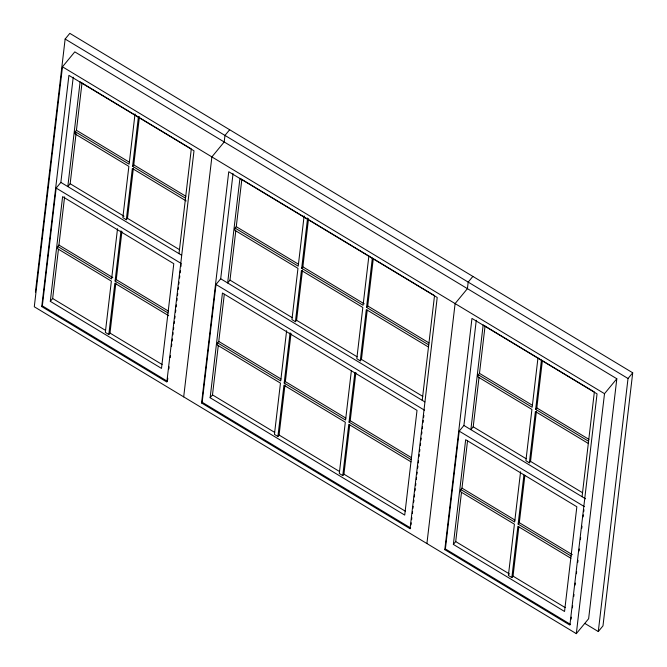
<?xml version="1.0" encoding="UTF-8"?>
<svg xmlns="http://www.w3.org/2000/svg" width="667" height="667" viewBox="0 0 667 667"><rect width="100%" height="100%" fill="white"/><g stroke="black" fill="none" stroke-linecap="round" stroke-linejoin="round"><path stroke-width="1" d="M35.409 292.088L65.141 39.036L69.827 33.35L632.716 372.803L602.985 625.854L598.291 631.549L584.976 623.512M62.473 66.808L34.284 306.77L576.321 633.65L588.636 618.718L616.825 378.756L74.796 51.868L62.473 66.808L604.51 393.688L576.321 633.65M41.746 306.595L68.909 75.363L193.997 150.792L166.833 382.033L41.746 306.595L42.338 305.886L56.17 188.086L60.864 182.391L73.22 77.205M50.308 301.351L62.606 196.64L173.795 263.69L161.497 368.401L50.308 301.351L52.66 298.508L58.438 249.291M64.599 196.873L58.938 245.056L57.762 246.482L57.504 248.658L111.364 281.14L105.336 332.408L108.813 334.5L109.988 333.075L115.891 282.841M81.983 83.133L76.438 130.298L75.263 131.716L75.012 133.9L128.864 166.375L122.845 217.642L126.321 219.735L127.489 218.317L133.392 168.076M178.998 253.635L191.304 148.924L80.115 81.874L67.817 186.585L70.16 183.742L76.063 133.5M117.517 228.723L111.614 278.956L57.762 246.482M108.813 334.5L114.832 283.233L168.693 315.716M168.067 312.998L115.091 281.057L120.994 230.815M135.026 113.957L129.123 164.199L75.263 131.716M115.091 281.057L116.266 279.631L121.928 231.441M126.321 219.735L132.341 168.476L186.193 200.95M185.568 198.241L132.6 166.291L138.377 117.075M132.6 166.291L133.767 164.866L139.428 116.683M167.542 380.282L167.784 378.214M168.876 368.918L169.118 366.85M170.21 357.554L170.452 355.486M171.544 346.181L171.794 344.122M172.153 341.02L172.394 338.953M172.886 334.817L173.128 332.75M173.487 329.648L173.737 327.589M174.22 323.453L174.462 321.386M174.829 318.284L175.071 316.216M175.554 312.089L175.796 310.022M176.163 306.92L176.405 304.852M176.888 300.717L177.13 298.649M177.497 295.556L177.739 293.488M178.222 289.353L178.464 287.285M178.831 284.184L179.073 282.116M179.556 277.989L179.798 275.921M180.165 272.82L180.407 270.752M180.899 266.617L181.141 264.549M183.692 396.873L211.881 156.912L224.204 141.971L224.971 135.426L229.665 129.74M201.584 402.985L228.748 171.752L437.218 297.474L410.055 528.706L201.584 402.985L202.168 402.276L216.008 284.476L220.694 278.781L233.05 173.595M210.138 397.74L222.445 293.03L417.017 410.372L404.719 515.082L210.138 397.74L212.49 394.889L218.267 345.681M224.304 294.28L218.768 341.446L217.592 342.871L217.334 345.047L280.457 383.116L274.437 434.384L277.914 436.476L279.081 435.051L284.984 384.817M241.813 179.523L236.268 226.68L235.101 228.106L234.842 230.29L297.966 268.351L291.938 319.618L295.414 321.711L296.59 320.293L302.493 270.052M422.219 400.317L434.525 295.606L239.945 178.264L227.647 282.975L229.99 280.132L235.776 230.915M286.618 330.699L280.715 380.932L217.592 342.871M277.914 436.476L283.934 385.209L345.314 422.228L339.295 473.495L342.771 475.588L343.939 474.17L349.725 424.954M351.351 370.835L345.573 420.052L284.192 383.033L290.087 332.791M304.119 215.933L298.216 266.175L235.101 228.106M284.192 383.033L285.359 381.607L291.02 333.417M295.414 321.711L301.434 270.452L362.823 307.47L356.803 358.729L360.272 360.83L361.447 359.405L367.225 310.188M368.859 256.07L363.081 305.286L301.692 268.267L307.595 218.026M301.692 268.267L302.868 266.842L308.529 218.659M342.771 475.588L348.791 424.329L411.022 461.856M411.281 459.671L349.049 422.144L354.827 372.928M349.049 422.144L350.217 420.719L355.878 372.536M360.272 360.83L366.3 309.563L428.531 347.09M428.781 344.914L366.55 307.379L372.336 258.171M366.55 307.379L367.725 305.961L373.27 258.796M411.005 524.896L411.247 522.828M411.614 519.726L411.856 517.667M412.339 513.532L412.581 511.464M412.948 508.362L413.19 506.295M413.673 502.159L413.915 500.1M414.282 496.998L414.524 494.931M415.016 490.795L415.258 488.728M415.616 485.626L415.858 483.567M416.35 479.431L416.592 477.364M416.95 474.262L417.2 472.194M417.684 468.067L417.926 466M418.292 462.898L418.534 460.83M419.018 456.695L419.26 454.627M419.626 451.534L419.868 449.466M420.352 445.331L420.594 443.263M420.96 440.162L421.202 438.094M421.686 433.967L421.928 431.899M422.294 428.798L422.536 426.73M423.02 422.595L423.27 420.527M423.628 417.434L423.87 415.366M426.913 543.547L455.102 303.585L467.417 288.653L468.192 282.108L472.878 276.413M444.797 549.658L471.961 318.426L597.048 393.863L569.885 625.096L444.797 549.658L445.389 548.949L459.229 431.149L463.915 425.463L476.271 320.277M453.36 544.414L465.666 439.703L576.847 506.762L564.549 611.472L453.36 544.414L455.711 541.571L461.489 492.354M467.525 440.962L461.989 488.127L460.814 489.545L460.555 491.729L514.415 524.204L508.387 575.471L511.864 577.564L513.04 576.146L518.818 526.93M485.034 326.196L479.49 373.362L478.322 374.787L478.064 376.963L531.916 409.446L525.896 460.705L529.373 462.806L530.54 461.381L536.443 411.139M582.058 496.707L594.355 391.996L483.166 324.946L470.869 429.656L473.211 426.805L478.998 377.597M520.568 471.786L514.666 522.028L460.814 489.545M511.864 577.564L517.884 526.305L570.86 558.246M571.119 556.07L518.142 524.12L523.928 474.904M537.952 358.046L532.174 407.262L478.322 374.787M518.142 524.12L519.318 522.703L524.854 475.538M529.373 462.806L535.393 411.539L588.369 443.488M588.619 441.304L535.651 409.355L541.429 360.147M535.651 409.355L536.818 407.937L542.363 360.772M571.077 619.218L571.319 617.15M572.411 607.854L572.661 605.786M573.753 596.481L573.995 594.422M575.087 585.117L575.329 583.05M576.421 573.753L576.663 571.686M577.755 562.389L577.997 560.322M579.089 551.017L579.331 548.949M580.423 539.653L580.665 537.585M581.766 528.289L582.008 526.221M583.1 516.917L583.342 514.849M583.7 511.756L583.95 509.688M598.291 631.549L628.022 378.497L632.716 372.803M410.055 528.706L410.639 527.997L202.168 402.276M604.51 393.688L616.825 378.756M65.141 39.036L628.022 378.497M76.438 130.298L129.415 162.239M133.767 164.866L185.86 196.281M236.268 226.68L298.499 264.215M302.868 266.842L364.249 303.86M367.725 305.961L429.073 342.955M479.49 373.362L532.466 405.311M536.818 407.937L588.911 439.353M70.16 183.742L124.02 216.216M127.489 218.317L179.581 249.725M229.99 280.132L292.221 317.659M296.59 320.293L357.087 356.77M361.447 359.405L422.795 396.398M473.211 426.805L526.188 458.754M530.54 461.381L582.633 492.796M60.864 182.391L181.607 255.211M220.694 278.781L424.829 401.893M463.915 425.463L585.526 498.799M56.17 188.086L181.257 263.515M216.008 284.476L424.479 410.197M459.229 431.149L584.309 506.587M58.938 245.056L112.79 277.539M116.266 279.631L168.359 311.047M218.768 341.446L280.999 378.973M285.359 381.607L345.856 418.092M350.217 420.719L411.564 457.72M461.989 488.127L514.957 520.068M519.318 522.703L572.286 554.644M52.66 298.508L105.628 330.448M109.988 333.075L162.073 364.49M212.49 394.889L274.721 432.424M279.081 435.051L339.578 471.536M343.939 474.17L405.286 511.164M455.711 541.571L509.563 574.045M513.04 576.146L565.132 607.562M42.338 305.886L167.417 381.316M445.389 548.949L570.477 624.387"/></g></svg>
